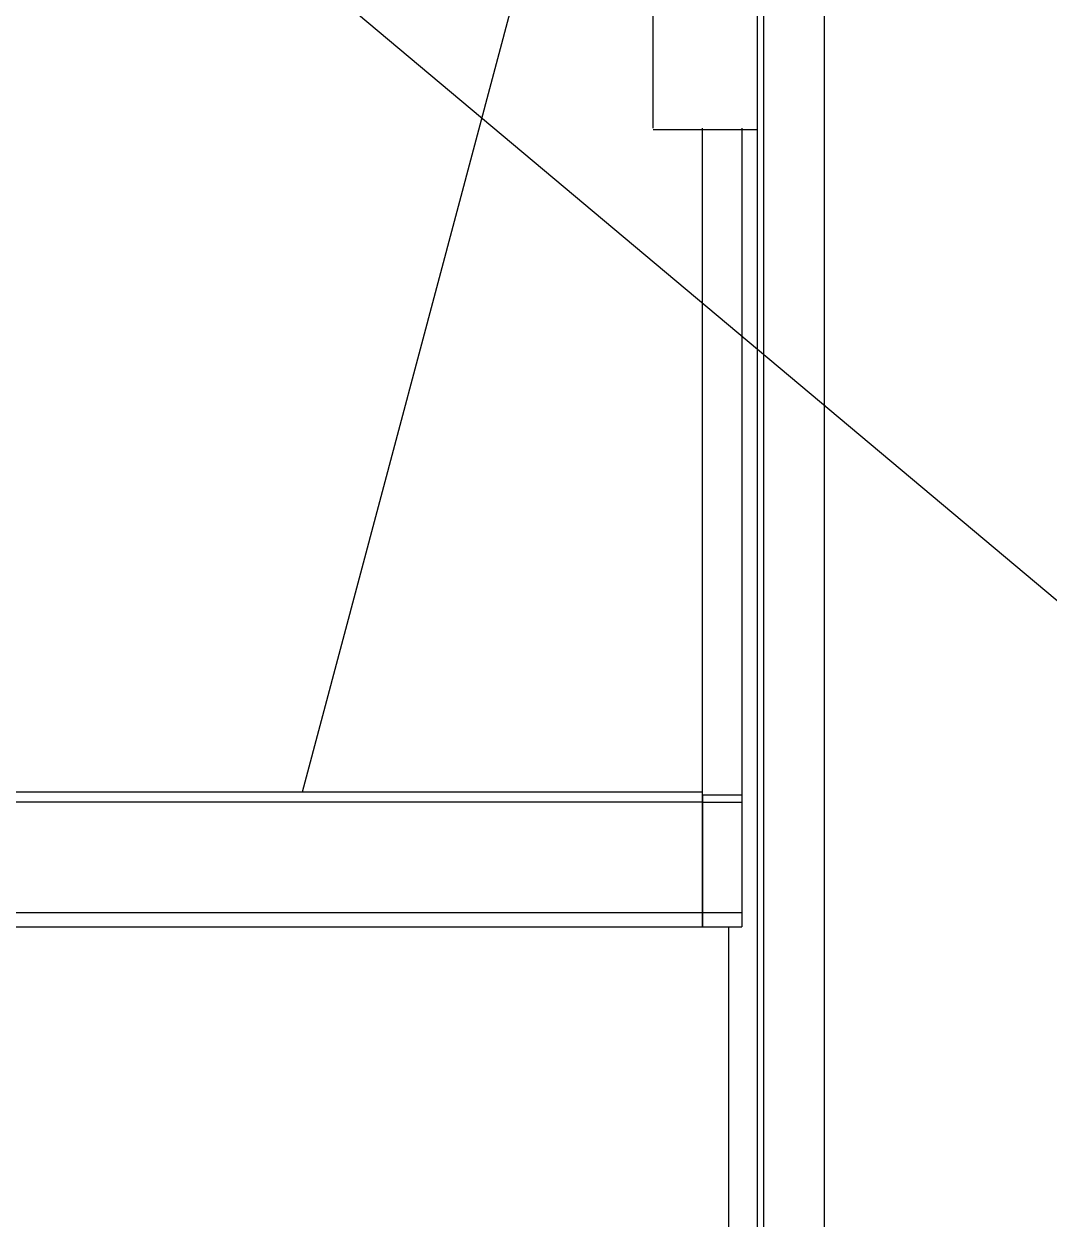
# Model space of a CAD drawing. Header units: metres. Extents: x -22.5 to 67.5, y 0 to 64.7.
# Drawn here: x 25.4183 to 25.8108, y 36.5072 to 36.9648 of the extents above; entities that cross this region are included whole.
import ezdxf

# ---------------------------------------------------------------- set-up
doc = ezdxf.new("R2010")
doc.units = ezdxf.units.M
doc.linetypes.add('XREF PB NEURO-ONCOLOGIA$0$XREF PB NEURO-ONCOLOGIA$0$Dash 1_5mm', pattern=[3, 1.5, -1.5])
doc.layers.add('XREF PB NEURO-ONCOLOGIA$0$CANCELES', color=1, linetype='Continuous')
doc.layers.add('XREF PB NEURO-ONCOLOGIA$0$EQUIPO', color=8, linetype='Continuous')

# ---------------------------------------------------------------- blocks, each defined once
blk = doc.blocks.new('*U744')
for p, q in [((-647.31, 710.41), (-752.45, 315.54)), ((-578.25, 679.99), (-578.25, 562.73)), ((-618, 569.75), (-618, 646.35)), ((-618, 569.32), (-578.18, 569.32)), ((-599.17, 486.54), (-599.17, 569.85)), ((-584.1, 569.75), (-584.1, 486.54)), ((-578.25, 562.73), (-578.25, 429.68)), ((-599.17, 317.75), (-599.17, 486.54)), ((-584.1, 486.54), (-584.1, 317.75)), ((-578.25, 429.68), (-578.25, 285.42)), ((-599.17, 314.63), (-599.17, 317.75)), ((-584.1, 317.75), (-584.1, 314.63)), ((-599.17, 315.54), (-1247.57, 315.54)), ((-599.17, 311.72), (-1234.78, 311.72)), ((-599.17, 314.63), (-599.17, 311.72)), ((-599.17, 311.72), (-599.17, 314.63)), ((-599.17, 314.63), (-584.1, 314.63)), ((-599.17, 311.72), (-599.17, 296.95)), ((-599.17, 296.95), (-599.17, 311.72)), ((-599.17, 311.72), (-584.1, 311.72)), ((-584.1, 314.63), (-584.1, 311.72)), ((-584.1, 311.72), (-584.1, 296.95)), ((-599.17, 296.95), (-599.17, 269.58)), ((-599.17, 269.58), (-599.17, 296.95)), ((-584.1, 296.95), (-584.1, 269.58)), ((-578.25, 285.42), (-578.25, 132.95)), ((-1145.61, 269.58), (-599.17, 269.58)), ((-599.17, 269.58), (-599.17, 264)), ((-599.17, 264), (-599.17, 269.58)), ((-599.17, 269.58), (-584.1, 269.58)), ((-584.1, 269.58), (-584.1, 264)), ((-1136.3, 264), (-599.17, 264)), ((-599.17, 264), (-584.1, 264)), ((-589.1, -264), (-589.1, 264))]:
    blk.add_line(p, q)
for points, knots in [([(-552.58, 1010.72), (-552.58, 1010.72), (-552.58, 1010.57), (-552.58, 1009.59), (-552.58, 1007.24), (-552.58, 1004.24), (-552.58, 1001.17), (-552.58, 998.51), (-552.58, 996), (-552.58, 993.8), (-552.58, 992.04), (-552.58, 990.22), (-552.58, 988.33), (-552.58, 986.37), (-552.59, 983.62), (-552.59, 979.95), (-552.59, 975.19), (-552.59, 970.06), (-552.59, 962.73), (-552.59, 948.65), (-552.57, 924.99), (-552.59, 890.72), (-552.58, 851.01), (-552.59, 791.28), (-552.57, 721.94), (-552.6, 644.4), (-552.59, 582.51), (-552.51, 517.21), (-552.6, 448.86), (-552.6, 378), (-552.58, 304.97), (-552.58, 230.15), (-552.58, 128.77), (-552.58, 51.5), (-552.58, 0)], [-0.6488628, -0.6488628, -0.6488628, -0.6488628, -0.640625, -0.625, -0.609375, -0.59375, -0.5859375, -0.578125, -0.5703125, -0.5664062, -0.5625, -0.5585938, -0.5546875, -0.5507812, -0.546875, -0.5390625, -0.53125, -0.5234375, -0.515625, -0.5, -0.46875, -0.4375, -0.40625, -0.375, -0.3125, -0.28125, -0.25, -0.21875, -0.1875, -0.15625, -0.125, -0.09375, -0.0625, 0, 0, 0, 0]), ([(-575.76, 972.15), (-575.76, 972.15), (-575.76, 972.08), (-575.76, 971.44), (-575.76, 969.44), (-575.76, 966.22), (-575.76, 962.48), (-575.76, 958.8), (-575.76, 955.67), (-575.76, 952.16), (-575.76, 948.43), (-575.76, 944.32), (-575.76, 938.36), (-575.76, 930.03), (-575.76, 914.81), (-575.76, 892.36), (-575.76, 859.76), (-575.76, 821.78), (-575.76, 778.8), (-575.76, 731.15), (-575.76, 661.73), (-575.76, 564.96), (-575.76, 435.46), (-575.76, 319.16), (-575.76, 222.71), (-575.76, 124.6), (-575.76, 49.82), (-575.76, 0)], [-0.6448547, -0.6448547, -0.6448547, -0.6448547, -0.640625, -0.625, -0.609375, -0.59375, -0.578125, -0.5703125, -0.5625, -0.5546875, -0.546875, -0.5390625, -0.53125, -0.515625, -0.5, -0.46875, -0.4375, -0.40625, -0.375, -0.34375, -0.3125, -0.25, -0.1875, -0.125, -0.09375, -0.0625, 0, 0, 0, 0])]:
    blk.add_open_spline(points, degree=3, knots=knots)
blk = doc.blocks.new('XREF PB NEURO-ONCOLOGIA')
at = {"layer": 'XREF PB NEURO-ONCOLOGIA$0$CANCELES', "color": 1, "linetype": 'XREF PB NEURO-ONCOLOGIA$0$XREF PB NEURO-ONCOLOGIA$0$Dash 1_5mm', "true_color": 0xff0000}
blk.add_line((2.88167, 18.98617), (5.73157, 22.38255), dxfattribs=at)
at = {"layer": 'XREF PB NEURO-ONCOLOGIA$0$EQUIPO', "xscale": 0.0009999999999940395, "yscale": 0.0009999999999940395, "zscale": 0.0009999999999940395, "rotation": 270}
blk.add_blockref('*U744', (2.88167, 18.98617), dxfattribs=at)

msp = doc.modelspace()

# ---------------------------------------------------------------- block references
at = {"rotation": 90}
msp.add_blockref('XREF PB NEURO-ONCOLOGIA', (45.26344, 33.47338), dxfattribs=at)

doc.saveas('drawing.dxf')
